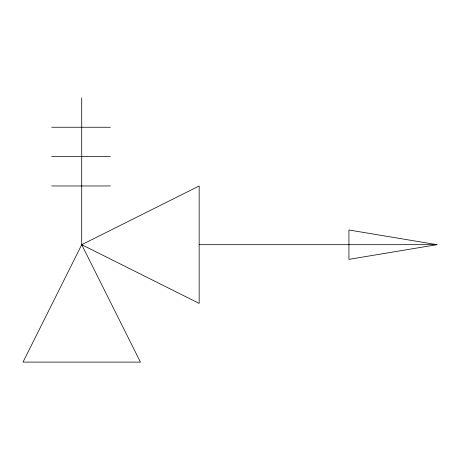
<?xml version="1.0" encoding="UTF-8"?>
<svg xmlns="http://www.w3.org/2000/svg" width="460" height="460" viewBox="0 0 460 460"><rect width="100%" height="100%" fill="white"/><g stroke="black" fill="none" stroke-linecap="round" stroke-linejoin="round"><path stroke-width="0.69" d="M81.719 244.68L199.151 303.393L199.151 185.961L81.719 244.68L23 362.112L140.432 362.112L81.719 244.68L81.719 97.888M437 244.68L348.927 259.359L348.927 230L437 244.68L199.151 244.68M51.669 127.248L110.383 127.248M51.669 156.607L110.383 156.607M51.669 185.961L110.383 185.961"/></g></svg>
